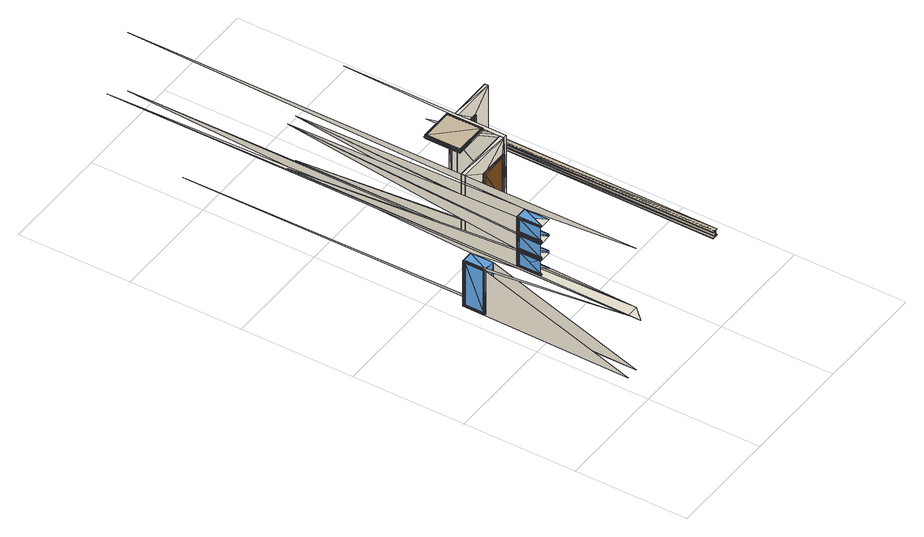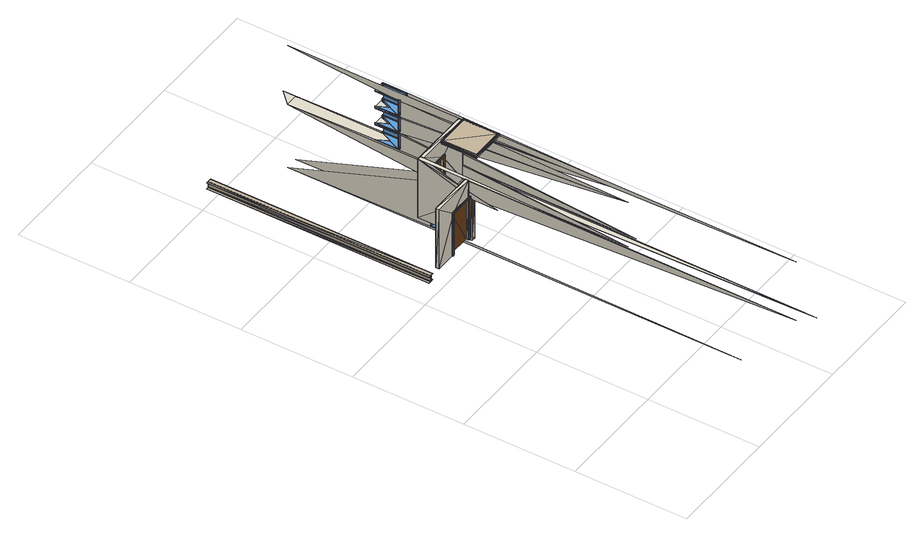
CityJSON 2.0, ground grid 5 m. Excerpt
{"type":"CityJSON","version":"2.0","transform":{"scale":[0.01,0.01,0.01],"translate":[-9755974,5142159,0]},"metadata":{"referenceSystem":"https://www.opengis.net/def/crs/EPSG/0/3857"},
"CityObjects":{
"building1":{"type":"Building","attributes":{"name":"IfcBuilding","ifc_type":"IfcBuilding","gis_class":"CityModel.Building","B2GM.source_standard":"ISO 19166 B2GM","B2GM.mapping_stage":"EM","Pset_BuildingCommon.NumberOfStoreys":"4","PSet_Revit_Other.Project Issue Date":"Issue Date","PSet_Revit_Other.Project Status":"Project Status","PSet_Revit_Other.Client Name":"Owner","PSet_Revit_Other.Project Address":"Enter address here","PSet_Revit_Other.Project Name":"Duplex Apartment","PSet_Revit_Other.Project Number":"0001","PSet_Revit_Other.Category Description":"Duplex","PSet_Revit_Other.Category Code":"11-16 21 11","PD_logic.admin_district":"Chicago","PD_logic.usage":"residential","Pset_StairCommon.Reference":"STAIR:RESIDENTIAL - 200MM MAX RISER 250MM TREAD","Pset_StairCommon.NumberOfRiser":"16","Pset_StairCommon.NumberOfTreads":"15","Pset_StairCommon.RiserHeight":"0.1937500000000122","Pset_StairCommon.TreadLength":"0.25","Pset_StairCommon.IsExternal":"False","PSet_Revit_Dimensions.Width":"1.0","PSet_Revit_Dimensions.Desired Number of Risers":"16","PSet_Revit_Dimensions.Actual Number of Risers":"16","PSet_Revit_Dimensions.Actual Riser Height":"0.1937500000000122","PSet_Revit_Dimensions.Actual Tread Depth":"0.25","PSet_Revit_Constraints.Base Level":"Level 1","PSet_Revit_Constraints.Base Offset":"0.0","PSet_Revit_Constraints.Top Level":"Level 2","PSet_Revit_Constraints.Top Offset":"0.0","PSet_Revit_Graphics.Up text":"UP","PSet_Revit_Graphics.Down text":"DN","PSet_Revit_Graphics.Up label":"True","PSet_Revit_Graphics.Up arrow":"True","PSet_Revit_Graphics.Down label":"True","PSet_Revit_Graphics.Down arrow":"True","PSet_Revit_Graphics.Show Up arrow in all views":"False","PSet_Revit_Other.InstallationDate":"InstallationDate","PSet_Revit_Other.SerialNumber":"SerialNumber"},"children":["building1-1","building1-2"],"geometry":[{"type":"MultiSurface","lod":"3","boundaries":[[[0,1,2]],[[3,4,5]],[[6,7,8]],[[9,10,11]],[[12,13,14]],[[15,16,8]],[[17,18,19]],[[20,21,22]],[[4,23,24]],[[22,21,25]],[[24,23,26]],[[27,28,15]],[[29,30,31]],[[32,33,34]],[[35,36,37]],[[38,39,40]],[[41,42,43]],[[44,45,46]],[[47,48,9]],[[49,50,12]],[[51,52,17]],[[53,54,55]],[[56,57,58]],[[59,11,60]],[[61,14,62]],[[2,63,64]],[[65,19,66]],[[67,21,20]],[[68,23,4]],[[16,6,8]],[[69,25,70]],[[5,26,71]],[[27,7,28]],[[30,72,31]],[[39,73,40]],[[74,75,76]],[[77,78,79]],[[80,81,82]],[[83,84,85]],[[86,87,88]],[[32,34,46]],[[72,37,36]],[[42,89,43]],[[45,90,46]],[[51,91,52]],[[92,93,94]],[[95,96,97]],[[91,98,99]],[[2,64,0]],[[55,54,100]],[[58,57,101]],[[42,48,89]],[[45,50,90]],[[102,52,35]],[[30,103,72]],[[39,104,73]],[[34,105,32]],[[11,106,60]],[[19,107,66]],[[14,108,62]],[[11,10,106]],[[14,13,108]],[[19,18,107]],[[109,110,111]],[[112,7,6]],[[67,20,113]],[[68,4,3]],[[54,75,100]],[[57,78,101]],[[63,114,64]],[[28,7,112]],[[75,76,31]],[[78,79,40]],[[114,115,33]],[[113,69,70]],[[3,5,71]],[[94,92,43]],[[97,95,46]],[[74,116,55]],[[77,117,58]],[[118,1,0]],[[99,91,36]],[[25,21,70]],[[26,23,71]],[[15,28,16]],[[48,47,60]],[[50,49,62]],[[52,51,66]],[[9,48,10]],[[12,50,13]],[[17,52,18]],[[33,32,35]],[[81,103,82]],[[84,104,85]],[[87,105,88]],[[89,31,43]],[[32,36,35]],[[90,40,46]],[[31,72,43]],[[40,73,46]],[[1,118,114]],[[105,87,114]],[[81,75,103]],[[47,94,48]],[[84,78,104]],[[49,97,50]],[[52,91,99]],[[93,119,94]],[[96,120,97]],[[98,121,99]],[[107,0,66]],[[106,55,60]],[[108,58,62]],[[0,64,66]],[[55,100,60]],[[58,101,62]],[[89,75,31]],[[90,78,40]],[[35,114,33]],[[107,118,0]],[[106,74,55]],[[108,77,58]],[[72,94,43]],[[73,97,46]],[[32,99,36]],[[16,112,6]],[[70,67,113]],[[71,68,3]],[[10,74,106]],[[13,77,108]],[[18,118,107]],[[100,48,60]],[[101,50,62]],[[64,52,66]],[[21,67,70]],[[23,68,71]],[[28,112,16]],[[48,75,89]],[[50,78,90]],[[52,114,35]],[[103,94,72]],[[104,97,73]],[[105,99,32]],[[75,48,100]],[[78,50,101]],[[114,52,64]],[[10,48,74]],[[13,50,77]],[[18,52,118]],[[74,48,75]],[[77,50,78]],[[118,52,114]],[[119,82,94]],[[120,85,97]],[[121,88,99]],[[48,94,75]],[[50,97,78]],[[114,52,105]],[[82,103,94]],[[85,104,97]],[[88,105,99]],[[75,94,103]],[[78,97,104]],[[105,52,99]],[[110,122,123]],[[109,111,124]],[[93,125,119]],[[96,126,120]],[[98,127,121]],[[81,128,103]],[[84,129,104]],[[87,130,105]],[[119,131,82]],[[120,132,85]],[[121,133,88]],[[39,73,129]],[[34,32,130]],[[30,72,128]],[[103,134,94]],[[104,135,97]],[[105,136,99]],[[131,137,82]],[[132,138,85]],[[133,139,88]],[[134,140,94]],[[135,141,97]],[[136,142,99]],[[143,39,129]],[[135,46,141]],[[136,36,142]],[[144,34,130]],[[145,30,128]],[[134,43,140]],[[73,46,135]],[[32,36,136]],[[72,43,134]],[[125,131,119]],[[126,132,120]],[[127,133,121]],[[128,134,103]],[[129,135,104]],[[130,136,105]],[[146,147,122]],[[129,73,135]],[[130,32,136]],[[128,72,134]],[[110,148,111]],[[111,148,149]],[[111,150,110]],[[148,151,149]],[[152,153,154]],[[155,150,111]],[[145,131,128]],[[156,134,125]],[[143,132,129]],[[157,135,126]],[[144,133,130]],[[158,136,127]],[[154,153,159]],[[154,160,152]],[[144,130,135]],[[142,128,136]],[[160,151,148]],[[151,160,154]],[[161,162,146]],[[153,163,159]],[[164,165,166]],[[167,168,169]],[[170,163,153]],[[166,165,171]],[[150,172,155]],[[150,155,160]],[[155,151,160]],[[155,172,173]],[[124,155,111]],[[174,160,148]],[[160,151,170]],[[151,163,170]],[[150,175,110]],[[176,151,154]],[[151,177,149]],[[125,134,131]],[[126,135,132]],[[127,136,133]],[[131,134,128]],[[132,135,129]],[[133,136,130]],[[178,170,153]],[[160,179,152]],[[180,164,166]],[[163,181,159]],[[164,182,165]],[[148,110,174]],[[111,149,183]],[[165,182,171]],[[167,184,168]],[[160,179,150]],[[155,177,151]],[[170,185,160]],[[151,181,163]],[[153,152,178]],[[154,159,186]],[[187,182,164]],[[155,169,150]],[[166,171,188]],[[172,189,173]],[[110,123,174]],[[111,183,124]],[[185,179,160]],[[172,150,190]],[[155,173,191]],[[178,152,192]],[[154,186,176]],[[149,177,183]],[[110,175,123]],[[159,181,186]],[[187,164,180]],[[152,179,192]],[[179,160,174]],[[180,166,188]],[[191,155,124]],[[185,170,178]],[[171,182,188]],[[177,151,176]],[[191,168,155]],[[111,110,169]],[[190,193,172]],[[151,177,181]],[[183,174,124]],[[174,123,124]],[[150,175,190]],[[155,191,177]],[[150,179,175]],[[173,194,191]],[[186,178,176]],[[178,192,176]],[[183,179,174]],[[186,185,178]],[[168,169,155]],[[123,191,124]],[[188,187,180]],[[181,185,186]],[[193,189,172]],[[192,177,176]],[[182,187,188]],[[177,179,183]],[[195,46,73]],[[195,32,46]],[[195,36,32]],[[196,72,36]],[[196,43,72]],[[175,191,123]],[[179,177,192]],[[124,111,168]],[[181,177,185]],[[185,177,179]],[[194,190,191]],[[177,191,179]],[[190,175,191]],[[179,191,175]],[[169,197,150]],[[189,198,173]],[[168,111,169]],[[173,198,194]],[[150,197,175]],[[194,199,190]],[[175,184,191]],[[110,123,197]],[[162,161,43]],[[199,193,190]],[[184,168,191]],[[169,168,193]],[[168,189,193]],[[169,110,197]],[[184,124,168]],[[123,124,184]],[[198,199,194]],[[197,184,175]],[[193,199,169]],[[168,184,189]],[[129,200,201]],[[197,123,184]],[[169,199,197]],[[189,184,198]],[[198,184,199]],[[199,184,197]],[[197,202,146]],[[135,203,129]],[[136,203,130]],[[130,203,135]],[[134,204,128]],[[128,204,136]],[[146,202,205]],[[206,207,208]],[[209,206,208]],[[205,202,140]],[[210,207,206]],[[167,211,184]],[[212,206,209]],[[213,209,208]],[[140,202,134]],[[212,210,206]],[[214,208,207]],[[215,212,209]],[[210,214,207]],[[215,209,213]],[[216,217,218]],[[218,217,219]],[[212,216,218]],[[219,210,218]],[[217,216,220]],[[221,222,223]],[[223,222,224]],[[216,225,220]],[[225,216,212]],[[218,210,212]],[[226,221,223]],[[224,227,223]],[[220,225,210]],[[210,225,212]],[[222,221,213]],[[228,212,210]],[[227,226,223]],[[229,212,228]],[[213,221,215]],[[210,212,215]],[[215,221,226]],[[213,210,215]],[[213,215,227]],[[227,215,226]],[[217,230,219]],[[220,230,217]],[[231,220,210]],[[212,232,210]],[[222,233,224]],[[234,228,210]],[[235,212,229]],[[234,229,228]],[[231,210,213]],[[236,227,224]],[[233,222,213]],[[237,213,227]],[[213,208,238]],[[231,234,210]],[[239,230,220]],[[210,219,240]],[[231,214,210]],[[241,231,213]],[[238,208,214]],[[236,237,227]],[[239,220,231]],[[210,232,231]],[[232,212,235]],[[235,229,234]],[[219,230,240]],[[231,210,240]],[[241,213,237]],[[233,213,241]],[[224,233,236]],[[241,213,238]],[[242,239,232]],[[232,239,231]],[[232,235,231]],[[242,243,239]],[[231,235,234]],[[244,242,232]],[[232,231,241]],[[245,231,232]],[[246,232,241]],[[232,231,244]],[[246,241,247]],[[247,241,237]],[[245,232,246]],[[239,243,230]],[[243,242,244]],[[231,240,244]],[[248,246,247]],[[249,246,241]],[[237,248,247]],[[230,243,240]],[[240,243,244]],[[214,231,245]],[[241,246,250]],[[249,245,246]],[[238,249,241]],[[241,250,233]],[[250,246,248]],[[237,236,248]],[[245,238,214]],[[233,250,236]],[[249,238,245]],[[236,250,248]],[[245,251,214]],[[251,252,214]],[[253,245,214]],[[254,251,245]],[[255,252,251]],[[254,256,251]],[[256,255,251]],[[254,245,253]],[[255,257,252]],[[258,259,260]],[[261,214,252]],[[260,259,262]],[[259,263,264]],[[262,259,264]],[[253,262,264]],[[265,266,267]],[[268,266,265]],[[269,265,267]],[[266,270,267]],[[271,266,268]],[[272,269,267]],[[273,274,275]],[[276,274,273]],[[267,270,272]],[[277,273,275]],[[270,266,271]],[[274,278,275]],[[279,271,280]],[[281,274,276]],[[270,271,279]],[[272,271,269]],[[270,271,272]],[[279,280,282]],[[270,279,283]],[[284,270,271]],[[281,278,274]],[[283,279,282]],[[285,270,284]],[[286,270,283]],[[277,275,286]],[[271,270,286]],[[275,278,286]],[[283,282,277]],[[277,271,286]],[[255,287,288]],[[286,283,277]],[[288,287,289]],[[286,281,277]],[[278,281,286]],[[287,256,290]],[[289,287,290]],[[291,289,290]],[[269,292,265]],[[293,268,265]],[[294,280,271]],[[271,294,269]],[[270,295,271]],[[296,276,273]],[[285,295,270]],[[297,285,284]],[[294,271,277]],[[276,298,281]],[[299,277,282]],[[281,298,277]],[[292,293,265]],[[271,268,294]],[[300,282,280]],[[284,271,294]],[[301,295,285]],[[273,277,299]],[[299,294,277]],[[269,294,292]],[[271,295,294]],[[297,284,294]],[[301,285,297]],[[294,268,302]],[[303,299,282]],[[302,268,293]],[[277,298,299]],[[276,304,298]],[[273,299,296]],[[304,276,296]],[[300,280,294]],[[292,295,305]],[[294,295,292]],[[295,301,294]],[[306,292,305]],[[294,301,297]],[[295,307,305]],[[295,294,299]],[[307,295,294]],[[308,295,299]],[[302,307,294]],[[299,309,308]],[[298,309,299]],[[293,292,306]],[[305,307,306]],[[309,310,308]],[[298,310,309]],[[306,302,293]],[[307,302,306]],[[299,308,311]],[[304,310,298]],[[296,299,311]],[[308,310,311]],[[311,304,296]],[[310,304,311]],[[312,294,295]],[[312,295,308]],[[313,308,299]],[[303,282,300]],[[313,312,308]],[[303,313,299]],[[300,294,312]],[[312,303,300]],[[313,303,312]]],"semantics":{"surfaces":[{"type":"Window"},{"type":"WallSurface"},{"type":"Door"}],"values":[0,0,0,0,0,0,0,0,0,0,0,0,0,0,0,0,0,0,0,0,0,0,0,0,0,0,0,0,0,0,0,0,0,0,0,0,0,0,0,0,1,1,0,0,0,0,0,0,0,0,0,0,0,0,0,0,0,0,0,0,0,0,0,1,0,0,0,0,0,0,0,0,0,0,0,0,0,0,0,0,0,0,0,0,0,0,0,0,0,0,0,0,0,0,0,0,0,0,0,0,0,0,0,0,0,0,0,0,0,0,0,0,0,0,0,0,0,0,0,0,0,0,0,0,0,0,0,0,0,0,0,0,0,0,0,0,0,0,0,0,0,0,0,0,0,0,0,0,0,0,0,0,0,0,0,0,0,0,0,0,0,0,0,0,1,1,0,0,0,0,0,0,0,0,0,1,1,1,0,0,0,0,0,0,0,0,0,1,1,1,1,1,1,1,1,1,0,0,0,0,0,0,1,1,1,1,0,0,0,0,0,0,0,0,0,0,0,0,0,0,1,1,0,0,1,0,0,1,0,0,0,0,0,0,0,0,0,0,0,0,0,0,0,0,0,0,0,0,0,0,0,0,0,0,0,1,0,0,0,0,0,0,0,0,0,0,0,0,0,0,0,0,0,0,0,0,0,0,0,0,0,0,0,0,0,1,0,0,0,0,0,0,0,0,0,0,0,0,0,0,0,0,0,0,0,0,1,1,1,1,1,0,0,1,0,0,0,0,0,0,0,0,1,0,0,0,0,1,1,0,0,0,0,1,1,1,0,0,0,0,1,1,0,0,0,0,1,1,1,1,1,1,1,1,1,1,1,1,1,1,1,1,1,1,1,1,2,2,2,2,2,2,2,2,2,2,2,2,2,2,2,2,2,2,2,1,2,1,2,2,2,2,2,2,2,2,2,2,1,2,2,2,1,2,2,2,1,1,1,2,2,2,2,2,2,2,2,2,2,1,2,2,2,2,2,2,1,1,1,2,2,2,1,2,2,2,2,1,2,2,2,1,2,1,1,2,2,2,1,2,1,2,1,1,1,1,1,1,1,1,1,2,1,2,2,2,2,2,2,2,2,2,2,2,2,2,2,2,2,1,2,1,2,2,1,1,2,2,1,2,1,2,1,2,1,1,2,1,2,2,2,2,2,2,2,2,1,2,2,2,2,2,1,2,1,2,2,2,1,2,2,2,1,2,2,2,2,2,1,2,2,2,2,2,1,2,2,2,2,2,2,1,2,1,2,2,2,2,2,2,2,2,2,2,2,2,2,2,2,1,1,1,1,1,1,1,1,1]}}]},
"building1-1":{"type":"BuildingInstallation","attributes":{"name":"IfcWindow","ifc_type":"IfcWindow","gis_class":"Window","Pset_WindowCommon.Reference":"M_SKYLIGHT:1180 X 1170MM","Pset_WindowCommon.IsExternal":"False","Pset_WindowCommon.FireRating":"FireRating","PSet_Revit_Constraints.Level":"Roof","PSet_Revit_Constraints.Moves With Nearby Elements":"False","PSet_Revit_Identity Data.Mark":"33","PSet_Revit_Other.InstallationDate":"InstallationDate","PSet_Revit_Other.SerialNumber":"SerialNumber","PSet_Revit_Other.WarrantyStartDate":"WarrantyStartDate","PSet_Revit_Other.BarCode":"BarCode","PSet_Revit_Other.AssetIdentifier":"AssetIdentifier","PSet_Revit_Other.TagNumber":"TagNumber","PSet_Revit_Phasing.Phase Created":"New Construction","PSet_Revit_Type_Materials and Finishes.Sash Material":"Metal - Bronze, Light Brush","PSet_Revit_Type_Materials and Finishes.Glass Pane Material":"Glass","PSet_Revit_Type_Materials and Finishes.Frame Material":"Metal - Bronze, Light Brush","PSet_Revit_Type_Dimensions.Height":"1.17","PSet_Revit_Type_Dimensions.Width":"1.118","PSet_Revit_Type_Identity Data.Manufacturer":"Manufacturer","PSet_Revit_Type_Identity Data.Type Mark":"36","PSet_Revit_Type_Identity Data.OmniClass Number":"23.30.20.21.14","PSet_Revit_Type_Identity Data.OmniClass Title":"Roof Windows","PSet_Revit_Type_Construction.Construction Type":"Construction Type","PSet_Revit_Type_Other.AccessibilityPerformance":"AccessibilityPerformance","PSet_Revit_Type_Other.CodePerformance":"CodePerformance","PSet_Revit_Type_Other.ConfigurationType":"ConfigurationType","PSet_Revit_Type_Other.ConstructionType":"ConstructionType","PSet_Revit_Type_Other.FireRating":"FireRating","PSet_Revit_Type_Other.GlazingAreaFraction":"GlazingAreaFraction","PSet_Revit_Type_Other.OperationType":"OperationType","PSet_Revit_Type_Other.Area":"Area","PSet_Revit_Type_Other.Color":"Color","PSet_Revit_Type_Other.Constituents":"Constituents","PSet_Revit_Type_Other.Features":"Features","PSet_Revit_Type_Other.Finish":"Finish","PSet_Revit_Type_Other.Grade":"Grade","PSet_Revit_Type_Other.Material":"Material"},"parents":["building1"],"geometry":[{"type":"MultiSurface","lod":"2","boundaries":[[[314,315,316]],[[315,317,316]],[[315,317,318]],[[317,319,318]],[[320,321,319]],[[321,318,319]],[[322,320,321]],[[323,322,321]],[[323,324,322]],[[324,325,322]],[[324,325,326]],[[325,327,326]],[[327,326,328]],[[326,329,328]],[[330,328,329]],[[331,330,329]],[[331,330,332]],[[330,333,332]],[[332,314,333]],[[314,316,333]],[[315,314,334]],[[335,315,334]],[[318,336,315]],[[336,335,315]],[[321,337,336]],[[318,321,336]],[[321,337,323]],[[337,338,323]],[[323,338,324]],[[338,339,324]],[[326,340,324]],[[340,339,324]],[[329,326,340]],[[341,329,340]],[[329,341,331]],[[341,342,331]],[[332,343,331]],[[343,342,331]],[[314,332,343]],[[334,314,343]],[[335,334,344]],[[345,335,344]],[[336,335,346]],[[335,345,346]],[[346,336,347]],[[336,337,347]],[[338,348,347]],[[337,338,347]],[[339,349,348]],[[338,339,348]],[[340,350,339]],[[350,349,339]],[[341,340,350]],[[351,341,350]],[[341,351,342]],[[351,352,342]],[[343,342,353]],[[342,352,353]],[[334,343,353]],[[344,334,353]],[[316,345,344]],[[316,317,345]],[[317,345,319]],[[345,346,319]],[[320,319,347]],[[319,346,347]],[[348,347,320]],[[322,348,320]],[[349,348,322]],[[325,349,322]],[[325,349,327]],[[349,350,327]],[[350,327,351]],[[327,328,351]],[[352,351,328]],[[330,352,328]],[[330,352,333]],[[352,353,333]],[[333,316,353]],[[316,344,353]],[[314,354,316]],[[354,355,316]],[[356,357,317]],[[315,356,317]],[[358,359,357]],[[356,358,357]],[[360,361,359]],[[358,360,359]],[[354,360,361]],[[355,354,361]],[[355,362,316]],[[362,344,316]],[[316,317,344]],[[317,345,344]],[[357,363,317]],[[363,345,317]],[[357,359,363]],[[359,364,363]],[[365,364,361]],[[364,359,361]],[[355,361,362]],[[361,365,362]],[[334,366,344]],[[366,362,344]],[[335,367,345]],[[367,363,345]],[[364,368,363]],[[368,367,363]],[[368,369,364]],[[369,365,364]],[[365,369,362]],[[369,366,362]],[[334,366,354]],[[314,334,354]],[[315,335,356]],[[335,367,356]],[[368,358,367]],[[358,356,367]],[[358,368,360]],[[368,369,360]],[[360,354,369]],[[354,366,369]],[[318,336,346]],[[319,318,346]]]}]},
"building1-2":{"type":"BuildingInstallation","attributes":{"name":"IfcBeam","ifc_type":"IfcBeam","gis_class":"BuildingInstallation","Pset_BeamCommon.Reference":"M_W-WIDE FLANGE:W310X60","Pset_BeamCommon.IsExternal":"False","Pset_BeamCommon.LoadBearing":"True","Pset_BeamCommon.Span":"7.421299999999966","Pset_BeamCommon.Slope":"0.0","PSet_Revit_Other.Start Extension Calculation":"3.0","PSet_Revit_Other.End Extension Calculation":"3.0","PSet_Revit_Other.InstallationDate":"InstallationDate","PSet_Revit_Other.SerialNumber":"SerialNumber","PSet_Revit_Other.WarrantyStartDate":"WarrantyStartDate","PSet_Revit_Other.BarCode":"BarCode","PSet_Revit_Other.AssetIdentifier":"AssetIdentifier","PSet_Revit_Other.TagNumber":"TagNumber","PSet_Revit_Construction.Start Extension":"-0.0127","PSet_Revit_Construction.End Extension":"-0.0127","PSet_Revit_Materials and Finishes.Beam Material":"Metal - Steel - 345 MPa","PSet_Revit_Dimensions.Length":"7.523","PSet_Revit_Dimensions.Volume":"0.055","PSet_Revit_Structural.Stick Symbol Location":"0","PSet_Revit_Structural.Cut Length":"7.421299999999966","PSet_Revit_Structural.Structural Usage":"3","PSet_Revit_Structural Analysis.Start Release":"3","PSet_Revit_Structural Analysis.Start Fx":"False","PSet_Revit_Structural Analysis.Start Fy":"False","PSet_Revit_Structural Analysis.Start Fz":"False","PSet_Revit_Structural Analysis.Start Mx":"False","PSet_Revit_Structural Analysis.Start My":"True","PSet_Revit_Structural Analysis.Start Mz":"True","PSet_Revit_Structural Analysis.End Release":"1","PSet_Revit_Structural Analysis.End Fx":"False","PSet_Revit_Structural Analysis.End Fy":"False","PSet_Revit_Structural Analysis.End Fz":"False","PSet_Revit_Structural Analysis.End Mx":"True","PSet_Revit_Structural Analysis.End My":"True","PSet_Revit_Structural Analysis.End Mz":"True","PSet_Revit_Structural Analysis.Analyze As":"1","PSet_Revit_Analytical Model.Rigid Links":"0"},"parents":["building1"],"geometry":[{"type":"MultiSurface","lod":"2","boundaries":[[[370,371,372]],[[372,371,373]],[[371,374,373]],[[373,374,375]],[[374,376,375]],[[375,376,377]],[[376,378,377]],[[377,378,379]],[[380,381,382]],[[383,380,382]],[[381,384,382]],[[382,384,385]],[[384,379,378]],[[385,384,378]],[[383,386,380]],[[380,386,387]],[[388,389,390]],[[390,389,391]],[[389,392,393]],[[391,389,393]],[[392,387,386]],[[393,392,386]],[[390,394,388]],[[388,394,395]],[[394,396,395]],[[395,396,397]],[[396,398,397]],[[397,398,399]],[[398,400,399]],[[399,400,401]],[[400,402,401]],[[401,402,403]],[[404,405,406]],[[407,404,406]],[[405,408,406]],[[406,408,409]],[[408,410,411]],[[409,408,411]],[[410,403,402]],[[411,410,402]],[[407,412,404]],[[404,412,413]],[[414,415,416]],[[415,417,416]],[[417,418,419]],[[416,417,419]],[[418,420,421]],[[419,418,421]],[[420,413,421]],[[421,413,412]],[[414,370,415]],[[415,370,372]],[[398,402,400]],[[391,393,406]],[[409,391,406]],[[406,386,407]],[[393,386,406]],[[411,390,409]],[[409,390,391]],[[402,390,411]],[[396,394,390]],[[370,414,371]],[[407,383,412]],[[386,383,407]],[[383,382,412]],[[412,382,421]],[[382,385,421]],[[421,385,419]],[[419,385,416]],[[385,378,416]],[[416,378,414]],[[376,374,378]],[[374,371,414]],[[374,414,378]],[[398,396,402]],[[402,396,390]],[[399,401,403]],[[389,405,392]],[[408,405,389]],[[405,404,387]],[[392,405,387]],[[410,408,388]],[[408,389,388]],[[403,410,388]],[[397,388,395]],[[372,373,415]],[[404,413,380]],[[387,404,380]],[[380,413,381]],[[413,420,381]],[[381,420,384]],[[420,418,384]],[[418,417,384]],[[384,417,379]],[[417,415,379]],[[377,379,375]],[[375,415,373]],[[375,379,415]],[[399,403,397]],[[403,388,397]]]}]}
},
"vertices":[
[64,622,472],[70,529,472],[64,529,472],[67,623,555],[67,529,491],[67,529,555],[67,622,472],[67,529,409],[67,529,472],[70,529,326],[70,623,326],[64,529,326],[70,529,491],[70,623,491],[64,529,491],[68,529,472],[68,622,472],[70,529,409],[70,622,409],[64,529,409],[67,529,326],[68,623,326],[68,529,326],[68,623,491],[68,529,491],[68,529,390],[68,529,555],[68,529,409],[68,622,409],[62,523,394],[62,521,396],[62,628,394],[62,631,478],[62,628,477],[62,521,478],[62,628,404],[62,631,403],[62,521,403],[62,523,559],[62,521,561],[62,628,559],[62,521,320],[62,523,322],[62,631,320],[62,521,485],[62,523,487],[62,631,485],[70,523,322],[70,628,322],[70,523,487],[70,628,487],[70,523,404],[70,628,404],[64,529,390],[64,523,394],[64,623,390],[64,529,555],[64,523,559],[64,623,555],[64,523,322],[64,628,322],[64,523,487],[64,628,487],[64,523,477],[64,628,477],[64,523,404],[64,628,404],[67,623,326],[67,623,491],[67,529,390],[68,623,390],[68,623,555],[62,631,396],[62,631,561],[70,623,390],[70,628,394],[70,523,394],[70,623,555],[70,628,559],[70,523,559],[70,525,393],[70,521,396],[70,627,393],[70,525,558],[70,521,561],[70,627,558],[70,525,475],[70,521,478],[70,627,475],[62,628,322],[62,628,487],[70,521,403],[70,521,320],[70,525,323],[70,631,320],[70,521,485],[70,525,488],[70,631,485],[70,525,406],[70,631,403],[64,628,394],[64,628,559],[62,523,404],[70,631,396],[70,631,561],[70,631,478],[64,623,326],[64,622,409],[64,623,491],[62,130,0],[62,774,230],[62,774,10],[67,622,409],[67,623,390],[70,628,477],[70,523,477],[70,529,390],[70,529,555],[70,622,472],[70,627,323],[70,627,488],[70,627,406],[62,130,310],[62,874,230],[62,874,10],[118,627,323],[118,627,488],[118,627,406],[118,631,396],[118,631,561],[118,631,478],[118,627,393],[118,627,558],[118,627,475],[118,631,320],[118,631,485],[118,631,403],[118,525,393],[118,525,558],[118,525,475],[118,521,320],[118,521,485],[118,521,403],[118,521,561],[118,521,478],[118,521,396],[118,130,310],[62,2414,310],[62,776,228],[62,776,12],[70,774,230],[70,776,12],[64,776,228],[64,782,224],[64,776,12],[70,774,10],[118,525,323],[118,525,488],[118,525,406],[64,782,16],[70,776,228],[62,74,310],[62,2470,310],[70,782,16],[67,782,16],[68,782,16],[67,782,224],[118,130,0],[118,774,10],[118,774,230],[70,782,224],[68,782,224],[70,778,227],[70,778,13],[62,872,228],[70,874,230],[64,872,12],[70,872,12],[64,866,224],[70,872,228],[67,866,224],[70,866,16],[68,866,16],[62,872,12],[118,874,10],[70,866,224],[64,866,16],[67,866,16],[68,866,224],[118,778,13],[70,870,227],[70,874,10],[64,872,228],[118,778,227],[70,870,13],[62,1659,540],[62,1659,320],[118,874,230],[118,870,13],[118,870,227],[118,2414,600],[118,130,600],[118,2414,310],[118,1659,540],[118,1659,320],[118,507,320],[118,899,310],[118,899,600],[118,916,600],[118,916,310],[252,899,513],[118,2168,0],[252,899,310],[252,916,513],[381,899,600],[252,916,310],[242,895,310],[242,895,521],[242,899,310],[242,899,521],[252,895,513],[242,916,310],[242,916,521],[242,919,310],[242,919,521],[252,895,310],[252,919,310],[252,919,513],[252,906,513],[252,906,310],[378,895,521],[368,899,513],[368,899,310],[378,916,521],[368,906,513],[368,906,310],[378,919,521],[368,919,513],[381,916,600],[368,895,513],[378,899,521],[368,916,513],[368,895,310],[378,895,310],[378,899,310],[381,899,310],[368,916,310],[368,919,310],[378,919,310],[381,916,310],[378,916,310],[398,899,310],[398,899,600],[381,1142,513],[381,1142,310],[398,1142,513],[398,1142,310],[398,1258,513],[378,1142,513],[378,1131,310],[378,1131,521],[398,1629,600],[381,1131,521],[378,1142,310],[381,1131,310],[390,1108,521],[390,1112,310],[390,1108,310],[390,1112,521],[401,1108,513],[401,1112,310],[401,1112,513],[401,1108,310],[390,1128,521],[390,1132,310],[390,1128,310],[390,1132,521],[401,1128,513],[401,1132,310],[398,1112,310],[398,1112,600],[401,1132,513],[398,1128,600],[398,1128,310],[401,1118,513],[401,1118,310],[401,1128,310],[398,1131,310],[398,1131,521],[401,1131,521],[401,1131,310],[401,1142,513],[503,1108,513],[513,1108,521],[503,1112,513],[503,1112,310],[513,1128,521],[503,1118,513],[503,1132,513],[503,1128,513],[602,1112,600],[503,1118,310],[513,1112,521],[602,1128,600],[513,1132,521],[503,1108,310],[513,1108,310],[513,1112,310],[503,1128,310],[503,1132,310],[513,1132,310],[513,1128,310],[602,1112,310],[602,1128,310],
[321,956,661],[318,959,661],[321,1113,661],[318,1110,661],[318,959,663],[318,1110,663],[323,1115,663],[323,954,663],[323,1115,661],[323,954,661],[323,954,656],[323,1115,656],[325,952,654],[325,1117,654],[324,1116,653],[324,953,653],[322,1114,656],[322,955,656],[322,955,661],[322,1114,661],[171,956,661],[175,959,661],[175,959,663],[170,954,663],[170,954,661],[170,954,656],[168,952,654],[168,953,653],[171,955,656],[171,955,661],[171,1113,661],[175,1110,661],[175,1110,663],[170,1115,663],[170,1115,661],[170,1115,656],[168,1117,654],[168,1116,653],[171,1114,656],[171,1114,661],[321,956,646],[321,1113,646],[318,959,658],[318,1110,658],[315,962,658],[315,1107,658],[315,962,646],[315,1107,646],[171,1113,646],[175,1110,658],[177,1107,658],[177,1107,646],[171,956,646],[175,959,658],[177,962,658],[177,962,646],
[665,125,281],[665,125,280],[665,1124,281],[665,1124,280],[638,125,280],[638,1124,280],[638,125,281],[638,1124,281],[649,125,281],[649,1124,281],[651,1124,283],[651,1124,282],[651,125,282],[651,125,283],[650,1124,281],[650,125,281],[651,125,307],[651,1124,307],[649,1124,309],[650,1124,308],[649,125,309],[650,125,308],[651,1124,308],[651,125,308],[638,125,309],[638,1124,309],[638,125,310],[638,1124,310],[665,125,310],[665,1124,310],[665,125,309],[665,1124,309],[655,125,309],[655,1124,309],[652,1124,307],[653,1124,308],[653,125,308],[652,125,307],[654,1124,308],[654,125,308],[654,1124,309],[654,125,309],[652,125,283],[652,1124,283],[655,125,281],[655,1124,281],[654,125,281],[654,1124,281],[653,1124,281],[653,125,281],[653,1124,282],[653,125,282]
]}
